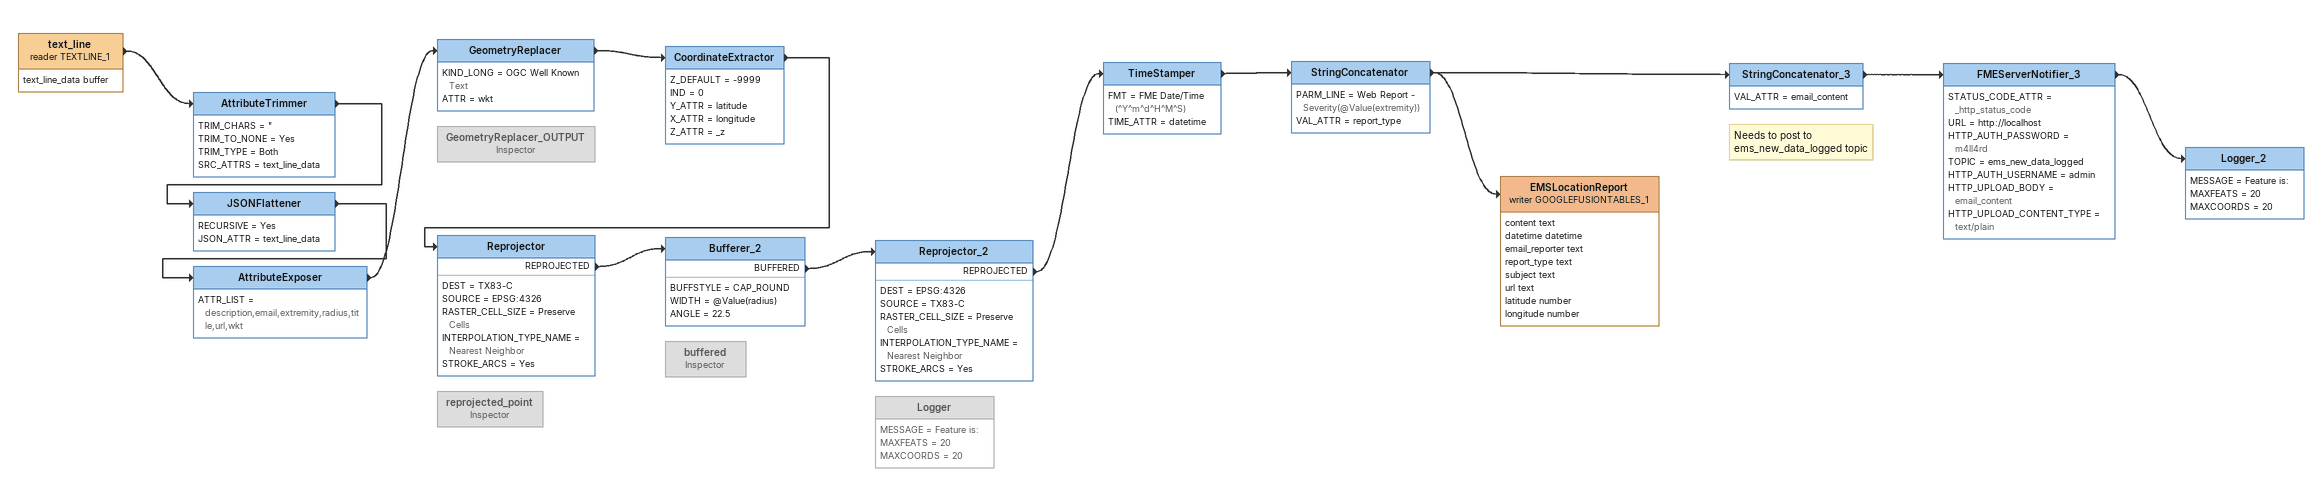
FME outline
text_line (reader TEXTLINE_1)
    attributes: text_line_data buffer
    -> AttributeTrimmer
AttributeTrimmer
    TRIM_CHARS = "
    TRIM_TO_NONE = Yes
    TRIM_TYPE = Both
    SRC_ATTRS = text_line_data
    -> JSONFlattener
JSONFlattener
    RECURSIVE = Yes
    JSON_ATTR = text_line_data
    -> AttributeExposer
AttributeExposer
    ATTR_LIST = description,email,extremity,radius,title,url,wkt
    -> GeometryReplacer
GeometryReplacer
    KIND_LONG = OGC Well Known Text
    ATTR = wkt
    -> CoordinateExtractor
CoordinateExtractor
    Z_DEFAULT = -9999
    IND = 0
    Y_ATTR = latitude
    X_ATTR = longitude
    Z_ATTR = _z
    -> Reprojector
Reprojector
    DEST = TX83-C
    SOURCE = EPSG:4326
    RASTER_CELL_SIZE = Preserve Cells
    INTERPOLATION_TYPE_NAME = Nearest Neighbor
    STROKE_ARCS = Yes
    REPROJECTED -> Bufferer_2
Bufferer_2
    BUFFSTYLE = CAP_ROUND
    WIDTH = @Value(radius)
    ANGLE = 22.5
    BUFFERED -> Reprojector_2
Reprojector_2
    DEST = EPSG:4326
    SOURCE = TX83-C
    RASTER_CELL_SIZE = Preserve Cells
    INTERPOLATION_TYPE_NAME = Nearest Neighbor
    STROKE_ARCS = Yes
    REPROJECTED -> TimeStamper
TimeStamper
    FMT = FME Date/Time (^Y^m^d^H^M^S)
    TIME_ATTR = datetime
    -> StringConcatenator
StringConcatenator
    PARM_LINE = Web Report - Severity(@Value(extremity))
    VAL_ATTR = report_type
    -> StringConcatenator_3
    -> EMSLocationReport (writer GOOGLEFUSIONTABLES_1)
StringConcatenator_3
    VAL_ATTR = email_content
    -> FMEServerNotifier_3
Note: Needs to post to ems_new_data_logged topic
FMEServerNotifier_3
    STATUS_CODE_ATTR = _http_status_code
    URL = http://localhost
    HTTP_AUTH_PASSWORD = m4ll4rd
    TOPIC = ems_new_data_logged
    HTTP_AUTH_USERNAME = admin
    HTTP_UPLOAD_BODY = email_content
    HTTP_UPLOAD_CONTENT_TYPE = text/plain
    -> Logger_2
Logger_2
    MESSAGE = Feature is:
    MAXFEATS = 20
    MAXCOORDS = 20
EMSLocationReport (writer GOOGLEFUSIONTABLES_1)
    attributes: content text, datetime datetime, email_reporter text, report_type text, subject text, url text, latitude number, longitude number
GeometryReplacer_OUTPUT: Inspector [off]
reprojected_point: Inspector [off]
buffered: Inspector [off]
Logger [off]
    MESSAGE = Feature is:
    MAXFEATS = 20
    MAXCOORDS = 20
